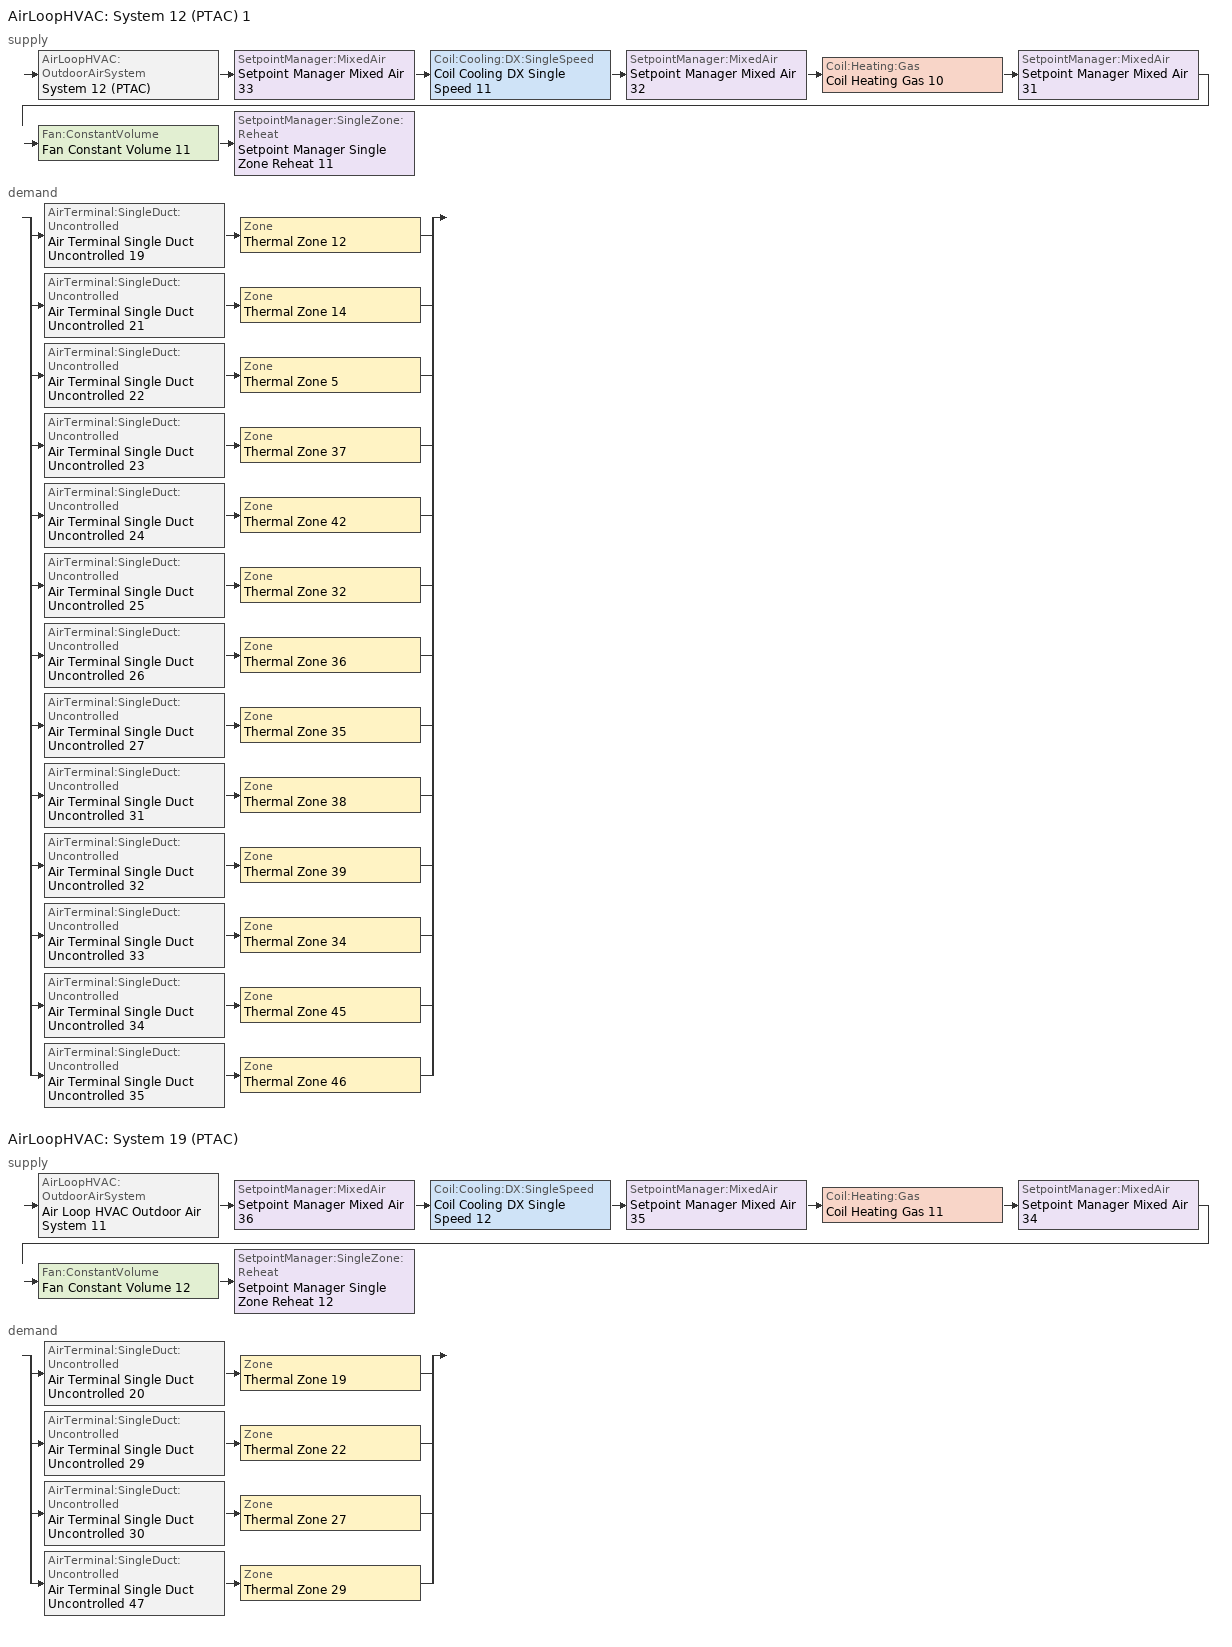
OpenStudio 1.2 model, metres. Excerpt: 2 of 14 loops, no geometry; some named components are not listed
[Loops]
AirLoopHVAC 'System 12 (PTAC) 1'
 supply: AirLoopHVAC:OutdoorAirSystem 'System 12 (PTAC)' > SetpointManager:MixedAir 'Setpoint Manager Mixed Air 33' > Coil:Cooling:DX:SingleSpeed 'Coil Cooling DX Single Speed 11' > SetpointManager:MixedAir 'Setpoint Manager Mixed Air 32' > Coil:Heating:Gas 'Coil Heating Gas 10' > SetpointManager:MixedAir 'Setpoint Manager Mixed Air 31' > Fan:ConstantVolume 'Fan Constant Volume 11' > SetpointManager:SingleZone:Reheat 'Setpoint Manager Single Zone Reheat 11'
 demand: split
  | AirTerminal:SingleDuct:Uncontrolled 'Air Terminal Single Duct Uncontrolled 19' > Zone 'Thermal Zone 12'
  | AirTerminal:SingleDuct:Uncontrolled 'Air Terminal Single Duct Uncontrolled 21' > Zone 'Thermal Zone 14'
  | AirTerminal:SingleDuct:Uncontrolled 'Air Terminal Single Duct Uncontrolled 22' > Zone 'Thermal Zone 5'
  | AirTerminal:SingleDuct:Uncontrolled 'Air Terminal Single Duct Uncontrolled 23' > Zone 'Thermal Zone 37'
  | AirTerminal:SingleDuct:Uncontrolled 'Air Terminal Single Duct Uncontrolled 24' > Zone 'Thermal Zone 42'
  | AirTerminal:SingleDuct:Uncontrolled 'Air Terminal Single Duct Uncontrolled 25' > Zone 'Thermal Zone 32'
  | AirTerminal:SingleDuct:Uncontrolled 'Air Terminal Single Duct Uncontrolled 26' > Zone 'Thermal Zone 36'
  | AirTerminal:SingleDuct:Uncontrolled 'Air Terminal Single Duct Uncontrolled 27' > Zone 'Thermal Zone 35'
  | AirTerminal:SingleDuct:Uncontrolled 'Air Terminal Single Duct Uncontrolled 31' > Zone 'Thermal Zone 38'
  | AirTerminal:SingleDuct:Uncontrolled 'Air Terminal Single Duct Uncontrolled 32' > Zone 'Thermal Zone 39'
  | AirTerminal:SingleDuct:Uncontrolled 'Air Terminal Single Duct Uncontrolled 33' > Zone 'Thermal Zone 34'
  | AirTerminal:SingleDuct:Uncontrolled 'Air Terminal Single Duct Uncontrolled 34' > Zone 'Thermal Zone 45'
  | AirTerminal:SingleDuct:Uncontrolled 'Air Terminal Single Duct Uncontrolled 35' > Zone 'Thermal Zone 46'
AirLoopHVAC 'System 19 (PTAC)'
 supply: AirLoopHVAC:OutdoorAirSystem 'Air Loop HVAC Outdoor Air System 11' > SetpointManager:MixedAir 'Setpoint Manager Mixed Air 36' > Coil:Cooling:DX:SingleSpeed 'Coil Cooling DX Single Speed 12' > SetpointManager:MixedAir 'Setpoint Manager Mixed Air 35' > Coil:Heating:Gas 'Coil Heating Gas 11' > SetpointManager:MixedAir 'Setpoint Manager Mixed Air 34' > Fan:ConstantVolume 'Fan Constant Volume 12' > SetpointManager:SingleZone:Reheat 'Setpoint Manager Single Zone Reheat 12'
 demand: split
  | AirTerminal:SingleDuct:Uncontrolled 'Air Terminal Single Duct Uncontrolled 20' > Zone 'Thermal Zone 19'
  | AirTerminal:SingleDuct:Uncontrolled 'Air Terminal Single Duct Uncontrolled 29' > Zone 'Thermal Zone 22'
  | AirTerminal:SingleDuct:Uncontrolled 'Air Terminal Single Duct Uncontrolled 30' > Zone 'Thermal Zone 27'
  | AirTerminal:SingleDuct:Uncontrolled 'Air Terminal Single Duct Uncontrolled 47' > Zone 'Thermal Zone 29'
[Sizing:Zone] Zone Cooling Design Supply Air Temperature {C}=14; Zone Heating Design Supply Air Temperature {C}=40; Zone Cooling Design Supply Air Humidity Ratio {kg-H2O/kg-air}=0.0085; Zone Heating Design Supply Air Humidity Ratio {kg-H2O/kg-air}=0.008; Heating Design Air Flow Method=DesignDay
Thermal Zone 5; Thermal Zone 12; Thermal Zone 14; Thermal Zone 19; Thermal Zone 22; Thermal Zone 27; Thermal Zone 29; Thermal Zone 32; Thermal Zone 34; Thermal Zone 35; Thermal Zone 36; Thermal Zone 37; Thermal Zone 38; Thermal Zone 39; Thermal Zone 42; Thermal Zone 45; Thermal Zone 46
[Zone equipment]
Thermal Zone 5: Air Terminal Single Duct Uncontrolled 22, Zone HVAC Baseboard Convective Electric 42
Thermal Zone 12: Air Terminal Single Duct Uncontrolled 19, Zone HVAC Baseboard Convective Electric 4
Thermal Zone 14: Air Terminal Single Duct Uncontrolled 21, Zone HVAC Baseboard Convective Electric 6
Thermal Zone 19: Air Terminal Single Duct Uncontrolled 20, Zone HVAC Baseboard Convective Electric 11
Thermal Zone 22: Air Terminal Single Duct Uncontrolled 29, Zone HVAC Baseboard Convective Electric 15
Thermal Zone 27: Air Terminal Single Duct Uncontrolled 30, Zone HVAC Baseboard Convective Electric 20
Thermal Zone 29: Air Terminal Single Duct Uncontrolled 47, Zone HVAC Baseboard Convective Electric 22
Thermal Zone 32: Air Terminal Single Duct Uncontrolled 25, Zone HVAC Baseboard Convective Electric 26
Thermal Zone 34: Air Terminal Single Duct Uncontrolled 33, Zone HVAC Baseboard Convective Electric 28
Thermal Zone 35: Air Terminal Single Duct Uncontrolled 27, Zone HVAC Baseboard Convective Electric 29
Thermal Zone 36: Air Terminal Single Duct Uncontrolled 26, Zone HVAC Baseboard Convective Electric 30
Thermal Zone 37: Air Terminal Single Duct Uncontrolled 23, Zone HVAC Baseboard Convective Electric 31
Thermal Zone 38: Air Terminal Single Duct Uncontrolled 31, Zone HVAC Baseboard Convective Electric 32
Thermal Zone 39: Air Terminal Single Duct Uncontrolled 32, Zone HVAC Baseboard Convective Electric 33
Thermal Zone 42: Air Terminal Single Duct Uncontrolled 24, Zone HVAC Baseboard Convective Electric 37
Thermal Zone 45: Air Terminal Single Duct Uncontrolled 34, Zone HVAC Baseboard Convective Electric 40
Thermal Zone 46: Air Terminal Single Duct Uncontrolled 35, Zone HVAC Baseboard Convective Electric 41
[AirLoopHVAC] Design Supply Air Flow Rate {m3/s}=AutoSize
System 12 (PTAC) 1; System 19 (PTAC)
[Sizing:System] Type of Load to Size On=Sensible; Design Outdoor Air Flow Rate {m3/s}=Autosize; Minimum System Air Flow Ratio=1; Preheat Design Temperature {C}=7; Preheat Design Humidity Ratio {kg-H2O/kg-Air}=0.008; Precool Design Temperature {C}=12.8; Precool Design Humidity Ratio {kg-H2O/kg-Air}=0.008; Central Cooling Design Supply Air Temperature {C}=12.8; Central Heating Design Supply Air Temperature {C}=40; Sizing Option=NonCoincident; 100% Outdoor Air in Cooling=Yes; 100% Outdoor Air in Heating=Yes; Central Cooling Design Supply Air Humidity Ratio {kg-H2O/kg-Air}=0.0085; Central Heating Design Supply Air Humidity Ratio {kg-H2O/kg-Air}=0.008; Cooling Design Air Flow Method=DesignDay; Cooling Design Air Flow Rate {m3/s}=0; Heating Design Air Flow Method=DesignDay; Heating Design Air Flow Rate {m3/s}=0; System Outdoor Air Method=ZoneSum
System 12 (PTAC) 1; System 19 (PTAC)
[Fan:ConstantVolume] Availability Schedule=Always On Discrete; Pressure Rise {Pa}=1600; Maximum Flow Rate {m3/s}=AutoSize
Name | Motor Efficiency
Fan Constant Volume 11
Fan Constant Volume 12 | 0.9
[Coil:Heating:Gas] Availability Schedule=Always On Discrete; Gas Burner Efficiency=0.8; Parasitic Electric Load {W}=0; Parasitic Gas Load {W}=0
Name | Nominal Capacity {W}
Coil Heating Gas 10 | 91600
Coil Heating Gas 11 | 9770
[Coil:Cooling:DX:SingleSpeed] Availability Schedule=Always On Discrete; Rated Total Cooling Capacity {W}=autosize; Rated Sensible Heat Ratio=autosize; Rated COP {W/W}=3; Rated Air Flow Rate {m3/s}=autosize; Rated Evaporator Fan Power Per Volume Flow Rate {W/(m3/s)}=773.3; Condenser Type=AirCooled; Evaporative Condenser Effectiveness=0; Evaporative Condenser Air Flow Rate {m3/s}=Autosize; Evaporative Condenser Pump Rated Power Consumption {W}=Autosize; Crankcase Heater Capacity {W}=0; Maximum Outdoor Dry-Bulb Temperature for Crankcase Heater Operation {C}=0; Basin Heater Capacity {W/K}=0; Basin Heater Setpoint Temperature {C}=10
Name | Total Cooling Capacity Function of Temperature Curve | Total Cooling Capacity Function of Flow Fraction Curve | Energy Input Ratio Function of Temperature Curve | Energy Input Ratio Function of Flow Fraction Curve | Part Load Fraction Correlation Curve
Coil Cooling DX Single Speed 11 | Curve Biquadratic 21 | Curve Quadratic 31 | Curve Biquadratic 22 | Curve Quadratic 32 | Curve Quadratic 33
Coil Cooling DX Single Speed 12 | Curve Biquadratic 23 | Curve Quadratic 34 | Curve Biquadratic 24 | Curve Quadratic 35 | Curve Quadratic 36
[SetpointManager:SingleZone:Reheat] Minimum Supply Air Temperature {C}=-99; Maximum Supply Air Temperature {C}=99
Name | Control Zone
Setpoint Manager Single Zone Reheat 11 | Thermal Zone 12
Setpoint Manager Single Zone Reheat 12 | Thermal Zone 19
[Controller:OutdoorAir] Maximum Outdoor Air Flow Rate {m3/s}=Autosize; Economizer Control Type=NoEconomizer; Economizer Control Action Type=ModulateFlow; Economizer Maximum Limit Dry-Bulb Temperature {C}=28; Economizer Maximum Limit Enthalpy {J/kg}=64000; Economizer Minimum Limit Dry-Bulb Temperature {C}=-100; Lockout Type=NoLockout; Minimum Limit Type=FixedMinimum; High Humidity Control=No; Heat Recovery Bypass Control Type=BypassWhenOAFlowGreaterThanMinimum
Name | Minimum Outdoor Air Flow Rate {m3/s} | Minimum Outdoor Air Schedule | Controller Mechanical Ventilation
Controller Outdoor Air 11 | 0.139 | Always_On | Controller Mechanical Ventilation 11
Controller Outdoor Air 12 | 0.0772 |  | Controller Mechanical Ventilation 12
[Controller:MechanicalVentilation] Availability Schedule=Always On Discrete; System Outdoor Air Method=ZoneSum
Controller Mechanical Ventilation 11; Controller Mechanical Ventilation 12
[AirLoopHVAC:OutdoorAirSystem]
Name | Controller
System 12 (PTAC) | Controller Outdoor Air 11
Air Loop HVAC Outdoor Air System 11 | Controller Outdoor Air 12
[AirTerminal:SingleDuct:Uncontrolled] Availability Schedule=Always On Discrete; Maximum Air Flow Rate {m3/s}=AutoSize
Air Terminal Single Duct Uncontrolled 19; Air Terminal Single Duct Uncontrolled 20; Air Terminal Single Duct Uncontrolled 21; Air Terminal Single Duct Uncontrolled 22; Air Terminal Single Duct Uncontrolled 23; Air Terminal Single Duct Uncontrolled 24; Air Terminal Single Duct Uncontrolled 25; Air Terminal Single Duct Uncontrolled 26; Air Terminal Single Duct Uncontrolled 27; Air Terminal Single Duct Uncontrolled 29; Air Terminal Single Duct Uncontrolled 30; Air Terminal Single Duct Uncontrolled 31; Air Terminal Single Duct Uncontrolled 32; Air Terminal Single Duct Uncontrolled 33; Air Terminal Single Duct Uncontrolled 34; Air Terminal Single Duct Uncontrolled 35; Air Terminal Single Duct Uncontrolled 47
[ZoneHVAC:Baseboard:Convective:Electric] Availability Schedule=Always On Discrete 1; Nominal Capacity {W}=autosize; Efficiency=1
Zone HVAC Baseboard Convective Electric 4; Zone HVAC Baseboard Convective Electric 6; Zone HVAC Baseboard Convective Electric 11; Zone HVAC Baseboard Convective Electric 15; Zone HVAC Baseboard Convective Electric 20; Zone HVAC Baseboard Convective Electric 22; Zone HVAC Baseboard Convective Electric 26; Zone HVAC Baseboard Convective Electric 28; Zone HVAC Baseboard Convective Electric 29; Zone HVAC Baseboard Convective Electric 30; Zone HVAC Baseboard Convective Electric 31; Zone HVAC Baseboard Convective Electric 32; Zone HVAC Baseboard Convective Electric 33; Zone HVAC Baseboard Convective Electric 37; Zone HVAC Baseboard Convective Electric 40; Zone HVAC Baseboard Convective Electric 41; Zone HVAC Baseboard Convective Electric 42
[Schedule:Constant] Value=1
Always On Discrete; Always On Discrete 1
[Schedule:Ruleset]
Always_On: Default Day Schedule=Always_On Default Schedule; Summer Design Day Schedule=Always_On Summer Design Day; Winter Design Day Schedule=Always_On Winter Design Day
[Schedule:Day]
Always_On Default Schedule: 24, 0, 0
Always_On Rule 1 Day Schedule; Always_On Winter Design Day; Always_On Summer Design Day: 24, 0, 1
[Schedule:Rule]
Always_On Rule 1: Schedule Ruleset=Always_On; Rule Order=0; Day Schedule=Always_On Rule 1 Day Schedule; Apply Sunday=Yes; Apply Monday=Yes; Apply Tuesday=Yes; Apply Wednesday=Yes; Apply Thursday=Yes; Apply Friday=Yes; Apply Saturday=Yes; Date Specification Type=DateRange; Start Month=1; Start Day=1; End Month=12; End Day=31
[Curve:Biquadratic] Minimum Value of x {BasedOnField A2}=17; Maximum Value of x {BasedOnField A2}=22; Minimum Value of y {BasedOnField A3}=13; Maximum Value of y {BasedOnField A3}=46
Name | Coefficient1 Constant | Coefficient2 x | Coefficient3 x**2 | Coefficient4 y | Coefficient5 y**2 | Coefficient6 x*y
Curve Biquadratic 21; Curve Biquadratic 23 | 0.42415 | 0.04426 | -0.00042 | 0.00333 | -8e-005 | -0.00021
Curve Biquadratic 22; Curve Biquadratic 24 | 1.23649 | -0.02431 | 0.00057 | -0.01434 | 0.00063 | -0.00038
[Curve:Quadratic]
Name | Coefficient1 Constant | Coefficient2 x | Coefficient3 x**2 | Minimum Value of x {BasedOnField A2} | Maximum Value of x {BasedOnField A2}
Curve Quadratic 31; Curve Quadratic 34 | 0.77136 | 0.34053 | -0.11088 | 0.75918 | 1.13877
Curve Quadratic 32; Curve Quadratic 35 | 1.2055 | -0.32953 | 0.12308 | 0.75918 | 1.13877
Curve Quadratic 33; Curve Quadratic 36 | 0.771 | 0.229 | 0 | 0 | 1
